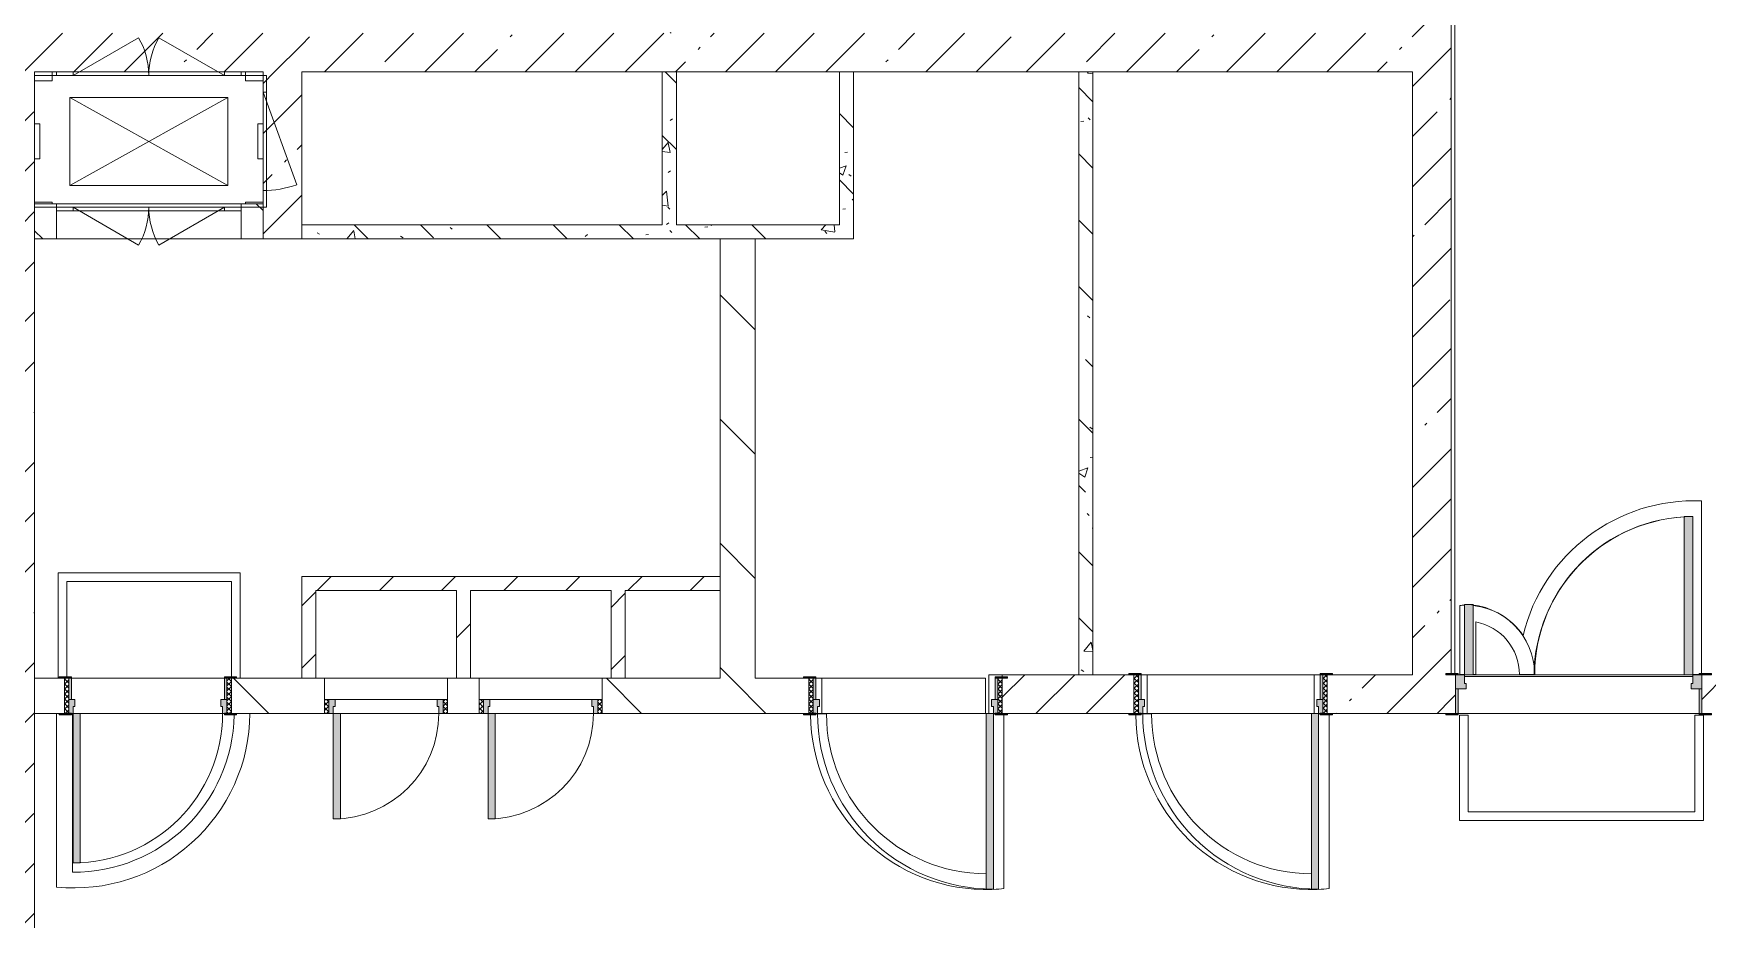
# Model space of a CAD drawing. Header units: millimetres. Extents: x -2911 to 185522, y -8553 to 29000.
# Drawn here: x 143476 to 153000, y 12227 to 17269 of the extents above; entities that cross this region are included whole.
import ezdxf

# ---------------------------------------------------------------- set-up
doc = ezdxf.new("R2010")
doc.units = ezdxf.units.MM
for name, color, linetype, lineweight, true_color in [('A-DOOR-2', 7, 'Continuous', 5, 0xaaaaaa), ('A-DOOR-3', 7, 'Continuous', 5, 0xe2e2e2), ('A-DOOR-FRAM-1', 7, 'Continuous', 5, 0xe2e2e2), ('A-DOOR-FRAM-2', 7, 'Continuous', 5, 0xaaaaaa), ('A-FLOR-2', 7, 'Continuous', 5, 0xaaaaaa), ('I-WALL-5', 7, 'Continuous', 5, 0x787878)]:
    doc.layers.add(name, color=color, linetype=linetype, lineweight=lineweight, true_color=true_color)
for name, color, linetype, lineweight in [('A-GENM-1', 7, 'Continuous', 5), ('A-WALL', 7, 'Continuous', 9), ('I-WALL-3', 7, 'Continuous', 5), ('M-EQPM-1', 7, 'Continuous', 5)]:
    doc.layers.add(name, color=color, linetype=linetype, lineweight=lineweight)
pattern_1 = [(45, (58512.3, 0), (-285.1231, 285.1231), []), (45, (58797.44, 0), (-285.1231, 285.1231), [504.031, -100.806, 16.764, -84.042])]
pattern_2 = [(135, (58512.3, 0), (-353.5534, -353.5534), [])]
pattern_3 = [(135, (58512.3, 0), (-377.1708, -377.1708), [533.4, -88.9, 17.78, -88.9]), (135, (58512.3, 376.94), (-377.1708, -377.1708), []), (50, (58512.3, 0), (637.6445, -55.7866), [66.675, -733.425]), (355, (58512.3, 0), (-123.3494, 668.699), [53.34, -586.74]), (100.451, (58565.45, -4.65), (514.299, 612.908), [56.665, -623.315]), (46.184, (58512.3, 177.8), (948.7764, -147.15), [100.012, -1100.137]), (96.636, (58591.4, 165.5), (830.909, 865.997), [84.998, -934.973]), (351.184, (58512.3, 177.8), (830.918, 865.988), [80.01, -880.11]), (21, (58601.2, 133.35), (530.6506, -357.9283), [66.675, -733.425]), (326, (58601.2, 133.35), (216.308, 644.6585), [53.34, -586.74]), (71.451, (58645.44, 103.5), (746.9596, 286.7243), [56.665, -623.315]), (37.5, (58512.32, 0), (10.81053, 295.9426), [16.764, -562.864, 16.764, -578.866, -588.962]), (37.5, (58512.32, 0), (10.81053, 295.9426), [-1175.258, 16.764, -572.198]), (7.5, (58512.3, 0), (233.8692, 350.6318), [16.764, -322.834, 16.764, -549.529, -224.472]), (7.5, (58512.3, 0), (233.8692, 350.6318), [-905.891, 16.764, -207.708]), (327.5, (58314.07, 0), (474.5678, -20.0513), [16.764, -205.486, 16.764, -676.656, -920.115]), (327.5, (58314.07, 0), (474.5678, -20.0513), [-915.67, 16.764, -903.351]), (317.5, (58225.17, 0), (518.4522, 88.9934), [16.764, -272.161, 16.764, -443.738, -653.415]), (317.5, (58225.17, 0), (518.4522, 88.9934), [-749.427, 16.764, -636.651])]
pattern_4 = [(45, (58512.32, 0), (-176.7767, 176.7767), [])]

# ---------------------------------------------------------------- blocks, each defined once
blk = doc.blocks.new('110_Дверь_СКБ_1Ст_Внутренняя1 - Д-8 950x2100h_охрана-V84-2_7_1_птичка')
at = {"layer": 'A-DOOR-2'}
h = blk.add_hatch(dxfattribs=at)
h.set_pattern_fill('FP_98', color=256, style=0, pattern_type=2)
h.set_pattern_definition([(135, (1826.41, 164.685), (-14.14214, -14.14214), []), (225, (1826.41, 164.685), (14.14214, -14.14214), [])])
h.paths.add_polyline_path([(487.5, 100), (462.5, 100), (462.5, -100), (487.5, -100), (487.5, -34.8)])
at = {"layer": 'A-DOOR-3'}
h = blk.add_hatch(color=256, dxfattribs=at)
h.paths.add_polyline_path([(-437.5, 100), (-437.5, 20), (-402.5, 20), (-402.5, 60), (-412.5, 60), (-416.2, 100)])
h.paths.add_polyline_path([(437.5, 100), (437.5, 60), (427.5, 60), (427.5, 20), (462.5, 20), (462.5, 100)])
at = {"layer": 'A-DOOR-FRAM-1'}
for points in [[(397.5, 950), (397.5, 100), (437.5, 100), (437.5, 950)], [(-492.5, 108), (-492.5, 100), (-422.5, 100), (-422.5, 108)], [(511.4, 108), (447.5, 108), (447.5, 100), (517.5, 100), (517.5, 108)], [(-422.5, 20), (-437.5, 20), (-437.5, -100), (-422.5, -100), (-422.5, -34.8)], [(462.5, 20), (447.5, 20), (447.5, -100), (462.5, -100), (462.5, -34.8)], [(-492.5, -100), (-492.5, -108), (-422.5, -108), (-422.5, -100)], [(447.5, -100), (447.5, -108), (517.5, -108), (517.5, -100)]]:
    blk.add_hatch(color=256, dxfattribs=at).paths.add_polyline_path(points)
at = {"layer": 'A-DOOR-FRAM-2'}
h = blk.add_hatch(dxfattribs=at)
h.set_pattern_fill('FP_99', color=256, style=0, pattern_type=2)
h.set_pattern_definition([(45, (-296.384, 164.685), (-14.1421, 14.1421), []), (135, (-296.384, 164.685), (-14.1421, -14.1421), [])])
h.paths.add_polyline_path([(-437.5, 100), (-462.5, 100), (-462.5, -100), (-437.5, -100), (-437.5, -34.8)])
at = {"layer": 'A-DOOR-2'}
for p, q in [((437.5, 950), (397.5, 950)), ((397.5, 950), (397.5, 100)), ((437.5, 100), (437.5, 950)), ((397.5, 100), (437.5, 100))]:
    blk.add_line(p, q, dxfattribs=at)
blk.add_arc((437.5, 100), 850, 90, 180, dxfattribs=at)
at = {"layer": 'A-DOOR-FRAM-2'}
for p, q in [((-422.5, 108), (-492.5, 108)), ((-492.5, 108), (-492.5, 100)), ((-492.5, 100), (-422.5, 100)), ((-437.5, 100), (-462.5, 100)), ((-462.5, 100), (-462.5, -100)), ((-412.5, 100), (-437.5, 100)), ((-437.5, 100), (-437.5, 20)), ((-437.5, -100), (-437.5, 100)), ((-422.5, 100), (-437.5, 100)), ((-437.5, 100), (-437.5, 99)), ((-437.5, 99), (-422.5, 99)), ((-422.5, 100), (-422.5, 108)), ((-422.5, 99), (-422.5, 100)), ((-412.5, 60), (-412.5, 100)), ((437.5, 100), (437.5, 60)), ((462.5, 100), (437.5, 100)), ((517.5, 108), (447.5, 108)), ((447.5, 108), (447.5, 100)), ((462.5, 100), (447.5, 100)), ((447.5, 100), (447.5, 99)), ((447.5, 100), (517.5, 100)), ((447.5, 99), (462.5, 99)), ((462.5, 20), (462.5, 100)), ((487.5, 100), (462.5, 100)), ((462.5, 100), (462.5, -100)), ((462.5, 99), (462.5, 100)), ((487.5, -100), (487.5, 100)), ((517.5, 100), (517.5, 108)), ((-437.5, 20), (-402.5, 20)), ((-422.5, 20), (-437.5, 20)), ((-437.5, 20), (-437.5, -100)), ((-422.5, -100), (-422.5, 20)), ((-402.5, 60), (-412.5, 60)), ((-402.5, 20), (-402.5, 60)), ((437.5, 60), (427.5, 60)), ((427.5, 60), (427.5, 20)), ((427.5, 20), (462.5, 20)), ((462.5, 20), (447.5, 20)), ((447.5, 20), (447.5, -100)), ((462.5, -100), (462.5, 20)), ((-422.5, -100), (-492.5, -100)), ((-492.5, -100), (-492.5, -108)), ((-492.5, -108), (-422.5, -108)), ((-462.5, -100), (-437.5, -100)), ((-437.5, -100), (-422.5, -100)), ((-422.5, -108), (-422.5, -100)), ((447.5, -100), (462.5, -100)), ((517.5, -100), (447.5, -100)), ((447.5, -100), (447.5, -108)), ((447.5, -108), (517.5, -108)), ((462.5, -100), (487.5, -100)), ((517.5, -108), (517.5, -100))]:
    blk.add_line(p, q, dxfattribs=at)
blk = doc.blocks.new('DOR_Проход в стене_Прямоугольный - 1050x1150 EI30-23344994-2_7_1_птичка')
at = {"layer": 'A-DOOR-2'}
for p, q in [((525, 100), (-525, 100)), ((525, -100), (-525, -100))]:
    blk.add_line(p, q, dxfattribs=at)
blk = doc.blocks.new('110_Дверь_СКБ_2Ст - Д-1_л_Лестничная клетка EIS60 2-32142534-2_7_1_птичка')
at = {"layer": 'A-DOOR-3'}
for points in [[(662.5, 110), (662.5, 1010), (612.5, 1010), (612.5, 110)], [(-587.5, 510), (-637.5, 510), (-637.5, 110), (-587.5, 110), (-587.5, 433.2)], [(712.5, 30), (697.5, 30), (697.5, -110), (712.5, -110), (712.5, -30.6)]]:
    blk.add_hatch(color=256, dxfattribs=at).paths.add_polyline_path(points)
h = blk.add_hatch(color=256, dxfattribs=at)
h.paths.add_polyline_path([(712.5, 110), (662.5, 110), (662.5, 60), (652.5, 60), (652.5, 30), (712.5, 30)])
h.paths.add_polyline_path([(-627.5, 30), (-627.5, 60), (-637.5, 60), (-637.5, 110), (-687.5, 110), (-687.5, 30)])
at = {"layer": 'A-DOOR-FRAM-1'}
for points in [[(-672.5, 110), (-672.5, 118), (-742.5, 118), (-742.5, 110)], [(767.5, 110), (767.5, 118), (697.5, 118), (697.5, 110)], [(-672.5, 30), (-687.5, 30), (-687.5, -110), (-672.5, -110), (-672.5, -30.6)], [(-672.5, -110), (-742.5, -110), (-742.5, -118), (-672.5, -118)], [(767.5, -118), (767.5, -110), (697.5, -110), (697.5, -118)]]:
    blk.add_hatch(color=256, dxfattribs=at).paths.add_polyline_path(points)
at = {"layer": 'A-DOOR-2'}
for p, q in [((662.5, 1010), (612.5, 1010)), ((612.5, 1010), (612.5, 110)), ((662.5, 110), (662.5, 1010)), ((-637.5, 510), (-637.5, 110)), ((-587.5, 510), (-637.5, 510)), ((-587.5, 110), (-587.5, 510)), ((-637.5, 110), (-587.5, 110)), ((612.5, 110), (662.5, 110))]:
    blk.add_line(p, q, dxfattribs=at)
for centre, radius, start, end in [((662.5, 110), 900, 90, 180), ((-637.5, 110), 400, 360, 90)]:
    blk.add_arc(centre, radius, start, end, dxfattribs=at)
at = {"layer": 'A-DOOR-FRAM-2'}
for p, q in [((-672.5, 118), (-742.5, 118)), ((-742.5, 118), (-742.5, 110)), ((-742.5, 110), (-672.5, 110)), ((-637.5, 110), (-687.5, 110)), ((-687.5, 110), (-687.5, 30)), ((-672.5, 110), (-672.5, 118)), ((-637.5, 60), (-637.5, 110)), ((662.5, 110), (662.5, 60)), ((712.5, 110), (662.5, 110)), ((767.5, 118), (697.5, 118)), ((697.5, 118), (697.5, 110)), ((697.5, 110), (767.5, 110)), ((712.5, 30), (712.5, 110)), ((767.5, 110), (767.5, 118)), ((-687.5, 30), (-627.5, 30)), ((-672.5, 30), (-687.5, 30)), ((-687.5, 30), (-687.5, -110)), ((-672.5, -110), (-672.5, 30)), ((-627.5, 60), (-637.5, 60)), ((-627.5, 30), (-627.5, 60)), ((662.5, 60), (652.5, 60)), ((652.5, 60), (652.5, 30)), ((652.5, 30), (712.5, 30)), ((712.5, 30), (697.5, 30)), ((697.5, 30), (697.5, -110)), ((712.5, -110), (712.5, 30)), ((-672.5, -110), (-742.5, -110)), ((-742.5, -110), (-742.5, -118)), ((-742.5, -118), (-672.5, -118)), ((-687.5, -110), (-672.5, -110)), ((-672.5, -118), (-672.5, -110)), ((697.5, -110), (712.5, -110)), ((767.5, -110), (697.5, -110)), ((697.5, -110), (697.5, -118)), ((697.5, -118), (767.5, -118)), ((767.5, -118), (767.5, -110))]:
    blk.add_line(p, q, dxfattribs=at)
blk = doc.blocks.new('110_Дверь_СКБ_1Ст_Внутренняя1 - Д-3 _п_ 1100x2100h_много всего-32102842-2_7_1_птичка')
at = {"layer": 'A-DOOR-2'}
h = blk.add_hatch(dxfattribs=at)
h.set_pattern_fill('FP_123', color=256, style=0, pattern_type=2)
h.set_pattern_definition([(135, (1751.41, 174.685), (-14.14214, -14.14214), []), (225, (1751.41, 174.685), (14.14214, -14.14214), [])])
h.paths.add_polyline_path([(562.5, 110), (537.5, 110), (537.5, -110), (562.5, -110), (562.5, -24.8)])
at = {"layer": 'A-DOOR-3'}
h = blk.add_hatch(color=256, dxfattribs=at)
h.paths.add_polyline_path([(512.5, 110), (512.5, 70), (502.5, 70), (502.5, 30), (537.5, 30), (537.5, 110)])
h.paths.add_polyline_path([(-487.5, 110), (-512.5, 110), (-512.5, 30), (-477.5, 30), (-477.5, 70), (-487.5, 70)])
at = {"layer": 'A-DOOR-FRAM-1'}
for points in [[(-487.5, 1110), (-487.5, 110), (-447.5, 110), (-447.5, 1110)], [(-567.5, 118), (-567.5, 110), (-497.5, 110), (-497.5, 118)], [(592.5, 118), (522.5, 118), (522.5, 110), (592.5, 110)], [(-497.5, 30), (-512.5, 30), (-512.5, -110), (-497.5, -110), (-497.5, -24.8)], [(537.5, 30), (522.5, 30), (522.5, -110), (537.5, -110), (537.5, -24.8)], [(-567.5, -110), (-567.5, -118), (-497.5, -118), (-497.5, -110)], [(592.5, -110), (522.5, -110), (522.5, -118), (592.5, -118)]]:
    blk.add_hatch(color=256, dxfattribs=at).paths.add_polyline_path(points)
at = {"layer": 'A-DOOR-FRAM-2'}
h = blk.add_hatch(dxfattribs=at)
h.set_pattern_fill('FP_124', color=256, style=0, pattern_type=2)
h.set_pattern_definition([(45, (-371.384, 174.685), (-14.1421, 14.1421), []), (135, (-371.384, 174.685), (-14.1421, -14.1421), [])])
h.paths.add_polyline_path([(-512.5, 110), (-537.5, 110), (-537.5, -110), (-512.5, -110), (-512.5, -24.8)])
at = {"layer": 'A-DOOR-2'}
for p, q in [((-487.5, 1110), (-487.5, 110)), ((-447.5, 1110), (-487.5, 1110)), ((-447.5, 110), (-447.5, 1110)), ((-487.5, 110), (-447.5, 110))]:
    blk.add_line(p, q, dxfattribs=at)
blk.add_arc((-487.5, 110), 1000, 360, 90, dxfattribs=at)
at = {"layer": 'A-DOOR-FRAM-2'}
for p, q in [((-497.5, 118), (-567.5, 118)), ((-567.5, 118), (-567.5, 110)), ((-567.5, 110), (-497.5, 110)), ((-512.5, 110), (-537.5, 110)), ((-537.5, 110), (-537.5, -110)), ((-487.5, 110), (-512.5, 110)), ((-512.5, 110), (-512.5, 30)), ((-512.5, -110), (-512.5, 110)), ((-497.5, 110), (-512.5, 110)), ((-512.5, 110), (-512.5, 109)), ((-512.5, 109), (-497.5, 109)), ((-497.5, 110), (-497.5, 118)), ((-497.5, 109), (-497.5, 110)), ((-487.5, 70), (-487.5, 110)), ((512.5, 110), (512.5, 70)), ((537.5, 110), (512.5, 110)), ((592.5, 118), (522.5, 118)), ((522.5, 118), (522.5, 110)), ((537.5, 110), (522.5, 110)), ((522.5, 110), (522.5, 109)), ((522.5, 110), (592.5, 110)), ((522.5, 109), (537.5, 109)), ((537.5, 30), (537.5, 110)), ((562.5, 110), (537.5, 110)), ((537.5, 110), (537.5, -110)), ((537.5, 109), (537.5, 110)), ((562.5, -110), (562.5, 110)), ((592.5, 110), (592.5, 118)), ((-512.5, 30), (-477.5, 30)), ((-497.5, 30), (-512.5, 30)), ((-512.5, 30), (-512.5, -110)), ((-497.5, -110), (-497.5, 30)), ((-477.5, 70), (-487.5, 70)), ((-477.5, 30), (-477.5, 70)), ((512.5, 70), (502.5, 70)), ((502.5, 70), (502.5, 30)), ((502.5, 30), (537.5, 30)), ((537.5, 30), (522.5, 30)), ((522.5, 30), (522.5, -110)), ((537.5, -110), (537.5, 30)), ((-497.5, -110), (-567.5, -110)), ((-567.5, -110), (-567.5, -118)), ((-567.5, -118), (-497.5, -118)), ((-537.5, -110), (-512.5, -110)), ((-512.5, -110), (-497.5, -110)), ((-497.5, -118), (-497.5, -110)), ((522.5, -110), (537.5, -110)), ((592.5, -110), (522.5, -110)), ((522.5, -110), (522.5, -118)), ((522.5, -118), (592.5, -118)), ((537.5, -110), (562.5, -110)), ((592.5, -118), (592.5, -110))]:
    blk.add_line(p, q, dxfattribs=at)
blk = doc.blocks.new('110_Дверь_СКБ_1Ст_Внутренняя1 - Д-3 _п_ 1100x2100h_много всего-32102838-2_7_1_птичка')
at = {"layer": 'A-DOOR-2'}
h = blk.add_hatch(dxfattribs=at)
h.set_pattern_fill('FP_100', color=256, style=0, pattern_type=2)
h.set_pattern_definition([(135, (1751.41, 164.685), (-14.14214, -14.14214), []), (225, (1751.41, 164.685), (14.14214, -14.14214), [])])
h.paths.add_polyline_path([(562.5, 100), (537.5, 100), (537.5, -100), (562.5, -100), (562.5, -34.8)])
at = {"layer": 'A-DOOR-3'}
h = blk.add_hatch(color=256, dxfattribs=at)
h.paths.add_polyline_path([(512.5, 100), (512.5, 60), (502.5, 60), (502.5, 20), (537.5, 20), (537.5, 100)])
h.paths.add_polyline_path([(-487.5, 100), (-512.5, 100), (-512.5, 20), (-477.5, 20), (-477.5, 60), (-487.5, 60)])
at = {"layer": 'A-DOOR-FRAM-1'}
for points in [[(-487.5, 1100), (-487.5, 100), (-447.5, 100), (-447.5, 1100)], [(-567.5, 108), (-567.5, 100), (-497.5, 100), (-497.5, 108)], [(592.5, 108), (522.5, 108), (522.5, 100), (592.5, 100)], [(-497.5, 20), (-512.5, 20), (-512.5, -100), (-497.5, -100), (-497.5, -34.8)], [(537.5, 20), (522.5, 20), (522.5, -100), (537.5, -100), (537.5, -34.8)], [(-567.5, -100), (-567.5, -108), (-497.5, -108), (-497.5, -100)], [(592.5, -100), (522.5, -100), (522.5, -108), (592.5, -108)]]:
    blk.add_hatch(color=256, dxfattribs=at).paths.add_polyline_path(points)
at = {"layer": 'A-DOOR-FRAM-2'}
h = blk.add_hatch(dxfattribs=at)
h.set_pattern_fill('FP_101', color=256, style=0, pattern_type=2)
h.set_pattern_definition([(45, (-371.384, 164.685), (-14.1421, 14.1421), []), (135, (-371.384, 164.685), (-14.1421, -14.1421), [])])
h.paths.add_polyline_path([(-512.5, 100), (-537.5, 100), (-537.5, -100), (-512.5, -100), (-512.5, -34.8)])
at = {"layer": 'A-DOOR-2'}
for p, q in [((-487.5, 1100), (-487.5, 100)), ((-447.5, 1100), (-487.5, 1100)), ((-447.5, 100), (-447.5, 1100)), ((-487.5, 100), (-447.5, 100))]:
    blk.add_line(p, q, dxfattribs=at)
blk.add_arc((-487.5, 100), 1000, 360, 90, dxfattribs=at)
at = {"layer": 'A-DOOR-FRAM-2'}
for p, q in [((-497.5, 108), (-567.5, 108)), ((-567.5, 108), (-567.5, 100)), ((-567.5, 100), (-497.5, 100)), ((-512.5, 100), (-537.5, 100)), ((-537.5, 100), (-537.5, -100)), ((-487.5, 100), (-512.5, 100)), ((-512.5, 100), (-512.5, 20)), ((-512.5, -100), (-512.5, 100)), ((-497.5, 100), (-512.5, 100)), ((-512.5, 100), (-512.5, 99)), ((-512.5, 99), (-497.5, 99)), ((-497.5, 100), (-497.5, 108)), ((-497.5, 99), (-497.5, 100)), ((-487.5, 60), (-487.5, 100)), ((512.5, 100), (512.5, 60)), ((537.5, 100), (512.5, 100)), ((592.5, 108), (522.5, 108)), ((522.5, 108), (522.5, 100)), ((537.5, 100), (522.5, 100)), ((522.5, 100), (522.5, 99)), ((522.5, 100), (592.5, 100)), ((522.5, 99), (537.5, 99)), ((537.5, 20), (537.5, 100)), ((562.5, 100), (537.5, 100)), ((537.5, 100), (537.5, -100)), ((537.5, 99), (537.5, 100)), ((562.5, -100), (562.5, 100)), ((592.5, 100), (592.5, 108)), ((-512.5, 20), (-477.5, 20)), ((-497.5, 20), (-512.5, 20)), ((-512.5, 20), (-512.5, -100)), ((-497.5, -100), (-497.5, 20)), ((-477.5, 60), (-487.5, 60)), ((-477.5, 20), (-477.5, 60)), ((512.5, 60), (502.5, 60)), ((502.5, 60), (502.5, 20)), ((502.5, 20), (537.5, 20)), ((537.5, 20), (522.5, 20)), ((522.5, 20), (522.5, -100)), ((537.5, -100), (537.5, 20)), ((-497.5, -100), (-567.5, -100)), ((-567.5, -100), (-567.5, -108)), ((-567.5, -108), (-497.5, -108)), ((-537.5, -100), (-512.5, -100)), ((-512.5, -100), (-497.5, -100)), ((-497.5, -108), (-497.5, -100)), ((522.5, -100), (537.5, -100)), ((592.5, -100), (522.5, -100)), ((522.5, -100), (522.5, -108)), ((522.5, -108), (592.5, -108)), ((537.5, -100), (562.5, -100)), ((592.5, -108), (592.5, -100))]:
    blk.add_line(p, q, dxfattribs=at)
blk = doc.blocks.new('160_Подъемник - 160_Подъемник-23521422-2_7_1_птичка')
at = {"layer": 'A-GENM-1'}
for p, q in [((220, 0), (592.4, 215)), ((220, 0), (592.4, 215)), ((1080, 0), (707.6, 215)), ((1080, 0), (707.6, 215)), ((-20, -95), (-20, 0)), ((-20, 0), (0, 0)), ((0, 0), (0, -95)), ((220, 20), (125, 20)), ((125, 20), (125, 0)), ((220, 20), (125, 20)), ((125, 20), (125, 0)), ((220, 0), (220, 20)), ((1080, 20), (220, 20)), ((220, 20), (1080, 20)), ((220, 0), (220, 20)), ((1080, 20), (220, 20)), ((220, 20), (1080, 20)), ((1080, 0), (1080, 20)), ((1080, 20), (1175, 20)), ((1080, 0), (1080, 20)), ((1080, 20), (1175, 20)), ((1175, 20), (1175, 0)), ((1175, 20), (1175, 0)), ((0, -95), (-20, -95)), ((-20, -95), (-20, -655)), ((-20, -655), (-20, -95)), ((125, 0), (220, 0)), ((125, 0), (220, 0)), ((1175, 0), (1080, 0)), ((1175, 0), (1080, 0)), ((0, -655), (-191.5, -128.8)), ((0, -655), (-20, -655)), ((-20, -655), (-20, -750)), ((0, -750), (0, -655)), ((-20, -750), (0, -750)), ((125, -770), (125, -750)), ((125, -750), (220, -750)), ((125, -770), (125, -750)), ((125, -750), (220, -750)), ((220, -750), (220, -770)), ((220, -750), (592.4, -965)), ((220, -750), (220, -770)), ((220, -750), (592.4, -965)), ((1080, -750), (707.6, -965)), ((1080, -750), (707.6, -965)), ((1080, -750), (1080, -770)), ((1175, -750), (1080, -750)), ((1080, -750), (1080, -770)), ((1175, -750), (1080, -750)), ((1175, -770), (1175, -750)), ((1175, -770), (1175, -750)), ((220, -770), (125, -770)), ((220, -770), (125, -770)), ((1080, -770), (220, -770)), ((220, -770), (1080, -770)), ((220, -770), (792, -770)), ((1080, -770), (508, -770)), ((1080, -770), (1175, -770)), ((1080, -770), (1175, -770))]:
    blk.add_line(p, q, dxfattribs=at)
for centre, radius, start, end in [((220, 0), 430, 0, 30), ((220, 0), 430, 0, 30), ((1080, 0), 430, 150, 180), ((1080, 0), 430, 150, 180), ((0, -655), 560, 90, 110), ((220, -750), 430, 330, 0), ((220, -750), 430, 330, 0), ((1080, -750), 430, 180, 210), ((1080, -750), 430, 180, 210)]:
    blk.add_arc(centre, radius, start, end, dxfattribs=at)
at = {"layer": 'M-EQPM-1'}
for p, q in [((1300, 0), (0, 0)), ((0, 0), (0, -750)), ((1300, -750), (1300, 0)), ((1100, -625), (200, -125)), ((200, -625), (1100, -125)), ((1100, -125), (200, -125)), ((200, -125), (200, -625)), ((1100, -625), (1100, -125)), ((200, -625), (1100, -625)), ((0, -750), (1300, -750))]:
    blk.add_line(p, q, dxfattribs=at)
blk = doc.blocks.new('Закладная деталь приямка - 200_100-20924312-2_7_1_птичка')
at = {"layer": 'M-EQPM-1'}
for p, q in [((85000, 16755), (84970, 16755)), ((85000, 16755), (84970, 16755)), ((85000, 16555), (85000, 16755)), ((85000, 16755), (85000, 16555)), ((84970, 16555), (85000, 16555)), ((85000, 16555), (84970, 16555))]:
    blk.add_line(p, q, dxfattribs=at)
blk = doc.blocks.new('Закладная деталь приямка - 200_100-V144-2_7_1_птичка')
at = {"layer": 'M-EQPM-1'}
for p, q in [((86240, 16755), (86240, 16555)), ((86240, 16555), (86240, 16755)), ((86270, 16755), (86240, 16755)), ((86240, 16755), (86270, 16755)), ((86240, 16555), (86270, 16555)), ((86240, 16555), (86270, 16555))]:
    blk.add_line(p, q, dxfattribs=at)
blk = doc.blocks.new('Закладная деталь приямка - 150_100-20924311-2_7_1_птичка')
at = {"layer": 'M-EQPM-1'}
for p, q in [((85070, 17050), (85070, 17000)), ((85070, 17050), (85070, 17000)), ((84970, 17000), (85070, 17000)), ((85070, 17000), (84970, 17000))]:
    blk.add_line(p, q, dxfattribs=at)
blk = doc.blocks.new('Закладная деталь приямка - 150_100-V145-2_7_1_птичка')
at = {"layer": 'M-EQPM-1'}
for p, q in [((86170, 17000), (86170, 17050)), ((86170, 17000), (86170, 17050)), ((86270, 17000), (86170, 17000)), ((86170, 17000), (86270, 17000))]:
    blk.add_line(p, q, dxfattribs=at)
blk = doc.blocks.new('Закладная деталь приямка - 150_100-V146-2_7_1_птичка')
at = {"layer": 'M-EQPM-1'}
for p, q in [((86270, 16310), (86170, 16310)), ((86170, 16310), (86270, 16310)), ((86170, 16310), (86170, 16300)), ((86170, 16310), (86170, 16300))]:
    blk.add_line(p, q, dxfattribs=at)
blk = doc.blocks.new('Закладная деталь приямка - 150_100-V147-2_7_1_птичка')
at = {"layer": 'M-EQPM-1'}
for p, q in [((85070, 16310), (84970, 16310)), ((84970, 16310), (85070, 16310)), ((85070, 16300), (85070, 16310)), ((85070, 16310), (85070, 16300))]:
    blk.add_line(p, q, dxfattribs=at)
blk = doc.blocks.new('110_Дверь_СКБ_1Ст - д-18 700x2100h_Технический шкаф ЭОМ и СС-V158-2_7_1_птичка')
at = {"layer": 'A-DOOR-2'}
h = blk.add_hatch(dxfattribs=at)
h.set_pattern_fill('FP_158', color=256, style=0, pattern_type=2)
h.set_pattern_definition([(135, (1951.41, 164.685), (-14.14214, -14.14214), []), (225, (1951.41, 164.685), (14.14214, -14.14214), [])])
h.paths.add_polyline_path([(362.5, 100), (337.5, 100), (337.5, 20), (362.5, 20)])
at = {"layer": 'A-DOOR-3'}
h = blk.add_hatch(color=256, dxfattribs=at)
h.paths.add_polyline_path([(312.5, 100), (312.5, 60), (302.5, 60), (302.5, 20), (337.5, 20), (337.5, 100)])
h.paths.add_polyline_path([(-287.5, 100), (-312.5, 100), (-312.5, 20), (-277.5, 20), (-277.5, 60), (-287.5, 60)])
at = {"layer": 'A-DOOR-FRAM-1'}
blk.add_hatch(color=256, dxfattribs=at).paths.add_polyline_path([(272.5, 700), (272.5, 100), (312.5, 100), (312.5, 700)])
at = {"layer": 'A-DOOR-FRAM-2'}
h = blk.add_hatch(dxfattribs=at)
h.set_pattern_fill('FP_159', color=256, style=0, pattern_type=2)
h.set_pattern_definition([(45, (-171.384, 164.685), (-14.1421, 14.1421), []), (135, (-171.384, 164.685), (-14.1421, -14.1421), [])])
h.paths.add_polyline_path([(-318, 100), (-337.5, 100), (-337.5, 20), (-312.5, 20), (-312.5, 100)])
at = {"layer": 'A-DOOR-2'}
for p, q in [((312.5, 700), (272.5, 700)), ((272.5, 700), (272.5, 100)), ((312.5, 100), (312.5, 700)), ((272.5, 100), (312.5, 100))]:
    blk.add_line(p, q, dxfattribs=at)
blk.add_arc((312.5, 100), 600, 90, 180, dxfattribs=at)
at = {"layer": 'A-DOOR-FRAM-2'}
for p, q in [((-312.5, 100), (-337.5, 100)), ((-337.5, 100), (-337.5, 20)), ((-287.5, 100), (-312.5, 100)), ((-312.5, 100), (-312.5, 20)), ((-312.5, 20), (-312.5, 100)), ((-287.5, 60), (-287.5, 100)), ((-287.5, 100), (272.5, 100)), ((312.5, 100), (312.5, 60)), ((337.5, 100), (312.5, 100)), ((337.5, 20), (337.5, 100)), ((362.5, 100), (337.5, 100)), ((337.5, 100), (337.5, 20)), ((362.5, 20), (362.5, 100)), ((-337.5, 20), (-312.5, 20)), ((-312.5, 20), (-277.5, 20)), ((-277.5, 60), (-287.5, 60)), ((-277.5, 20), (-277.5, 60)), ((302.5, 20), (-277.5, 20)), ((312.5, 60), (302.5, 60)), ((302.5, 60), (302.5, 20)), ((302.5, 20), (337.5, 20)), ((337.5, 20), (362.5, 20))]:
    blk.add_line(p, q, dxfattribs=at)

msp = doc.modelspace()

# ---------------------------------------------------------------- hatches: boundary and pattern name
at = {"layer": 'I-WALL-3'}
h = msp.add_hatch(dxfattribs=at)
h.set_pattern_fill('FP_93', color=256, style=0, pattern_type=2)
h.set_pattern_definition(pattern_1)
h.paths.add_polyline_path([(151512.3157, 13400), (151542.3157, 13400), (151542.3157, 13620), (151512.3157, 13620), (151512.3797, 13628), (151542.3157, 13628), (151542.3157, 21550), (151322.3157, 21550), (151322.3157, 13400)])
h = msp.add_hatch(dxfattribs=at)
h.set_pattern_fill('FP_93', color=256, style=0, pattern_type=2)
h.set_pattern_definition(pattern_1)
h.paths.add_polyline_path([(143262.3157, 16300), (143482.3157, 16300), (143482.3157, 17270), (143262.3157, 17270), (143262.3157, 17005.5202)])
h = msp.add_hatch(dxfattribs=at)
h.set_pattern_fill('FP_93', color=256, style=0, pattern_type=2)
h.set_pattern_definition(pattern_1)
h.paths.add_polyline_path([(144782.3157, 17050), (145002.3157, 17050), (145002.3157, 17270), (143482.3157, 17270), (143482.3157, 17050), (144555.9795, 17050)])
h = msp.add_hatch(dxfattribs=at)
h.set_pattern_fill('FP_93', color=256, style=0, pattern_type=2)
h.set_pattern_definition(pattern_1)
h.paths.add_polyline_path([(151322.3157, 17050), (151322.3157, 17270), (145002.3157, 17270), (145002.3157, 17050), (150121.0997, 17050)])
h = msp.add_hatch(dxfattribs=at)
h.set_pattern_fill('FP_93', color=256, style=0, pattern_type=2)
h.set_pattern_definition(pattern_1)
h.paths.add_polyline_path([(145002.3157, 16100), (145002.3157, 17050), (144782.3157, 17050), (144782.3157, 16100)])
h = msp.add_hatch(dxfattribs=at)
h.set_pattern_fill('FP_93', color=256, style=0, pattern_type=2)
h.set_pattern_definition(pattern_1)
h.paths.add_polyline_path([(143482.3157, 10400), (143482.3157, 16300), (143262.3157, 16300), (143262.3157, 10400)])
h = msp.add_hatch(dxfattribs=at)
h.set_pattern_fill('FP_96', color=256, style=0, pattern_type=2)
h.set_pattern_definition(pattern_2)
h.paths.add_polyline_path([(143482.3157, 16100), (143607.3157, 16100), (143607.3157, 16300), (143482.3157, 16300)])
h.paths.add_polyline_path([(144782.3157, 16100), (144782.3157, 16300), (144657.3157, 16300), (144657.3157, 16100)])
h = msp.add_hatch(dxfattribs=at)
h.set_pattern_fill('FP_96', color=256, style=0, pattern_type=2)
h.set_pattern_definition(pattern_2)
h.paths.add_polyline_path([(147582.3157, 13600), (147582.3157, 16100), (147382.3157, 16100), (147382.3157, 13600)])
h = msp.add_hatch(dxfattribs=at)
h.set_pattern_fill('FP_97', color=256, style=0, pattern_type=2)
h.set_pattern_definition(pattern_4)
h.paths.add_polyline_path([(145082.3157, 13600), (145082.3157, 14180), (145002.3157, 14180), (145002.3157, 13600)])
h = msp.add_hatch(dxfattribs=at)
h.set_pattern_fill('FP_97', color=256, style=0, pattern_type=2)
h.set_pattern_definition(pattern_4)
h.paths.add_polyline_path([(146411.0195, 14100), (147382.3157, 14100), (147382.3157, 14180), (145082.3157, 14180), (145082.3157, 14100), (145962.3157, 14100)])
h = msp.add_hatch(dxfattribs=at)
h.set_pattern_fill('FP_97', color=256, style=0, pattern_type=2)
h.set_pattern_definition(pattern_4)
h.paths.add_polyline_path([(145962.3157, 13600), (145962.3157, 14100), (145882.3157, 14100), (145882.3157, 13600)])
h = msp.add_hatch(dxfattribs=at)
h.set_pattern_fill('FP_97', color=256, style=0, pattern_type=2)
h.set_pattern_definition(pattern_4)
h.paths.add_polyline_path([(146842.3157, 13600), (146842.3157, 14100), (146762.3157, 14100), (146762.3157, 13600)])
h = msp.add_hatch(dxfattribs=at)
h.set_pattern_fill('FP_93', color=256, style=0, pattern_type=2)
h.set_pattern_definition(pattern_1)
h.paths.add_polyline_path([(149017.3157, 13400), (149737.3157, 13400), (149737.3157, 13620), (148987.3157, 13620), (148987.3157, 13608), (149017.3157, 13608), (149017.3157, 13600), (148987.3157, 13600), (148987.3157, 13400)])
h.paths.add_polyline_path([(151048.6197, 13400), (151322.3157, 13400), (151322.3157, 13620), (150837.3157, 13620), (150837.3157, 13400), (150867.3157, 13400)])
h = msp.add_hatch(dxfattribs=at)
h.set_pattern_fill('FP_93', color=256, style=0, pattern_type=2)
h.set_pattern_definition(pattern_1)
h.paths.add_polyline_path([(153022.3157, 13400), (153312.3157, 13400), (153312.3157, 13620), (152967.3157, 13620), (152967.3157, 13400)])
h.paths.add_polyline_path([(151542.3157, 13400), (151567.3157, 13400), (151567.3157, 13620), (151542.3157, 13620), (151542.3157, 13534.8236)])
h = msp.add_hatch(dxfattribs=at)
h.set_pattern_fill('FP_96', color=256, style=0, pattern_type=2)
h.set_pattern_definition(pattern_2)
h.paths.add_polyline_path([(145832.3157, 13400), (146012.3157, 13400), (146012.3157, 13600), (145832.3157, 13600), (145832.3157, 13480)])
h.paths.add_polyline_path([(143482.3157, 13400), (143652.3157, 13400), (143652.3157, 13600), (143482.3157, 13600), (143482.3157, 13534.8236)])
h.paths.add_polyline_path([(144632.3157, 13400), (145132.3157, 13400), (145132.3157, 13600), (144602.3157, 13600), (144602.3157, 13400)])
h = msp.add_hatch(dxfattribs=at)
h.set_pattern_fill('FP_96', color=256, style=0, pattern_type=2)
h.set_pattern_definition(pattern_2)
h.paths.add_polyline_path([(147338.5396, 13400), (147887.3157, 13400), (147887.3157, 13600), (146712.3157, 13600), (146712.3157, 13400)])
at = {"layer": 'I-WALL-5'}
h = msp.add_hatch(dxfattribs=at)
h.set_pattern_fill('FP_106', color=256, style=0, pattern_type=2)
h.set_pattern_definition(pattern_3)
h.paths.add_polyline_path([(147134.0288, 16180), (147134.0288, 17050), (147054.0288, 17050), (147054.0288, 16180)])
h.paths.add_polyline_path([(147134.0288, 17270), (147134.0288, 21235.8376), (147054.0288, 21235.8376), (147054.0288, 17270)])
h = msp.add_hatch(dxfattribs=at)
h.set_pattern_fill('FP_106', color=256, style=0, pattern_type=2)
h.set_pattern_definition(pattern_3)
h.paths.add_polyline_path([(148142.3157, 16180), (148142.3157, 17050), (148062.3157, 17050), (148062.3157, 16180)])
h = msp.add_hatch(dxfattribs=at)
h.set_pattern_fill('FP_106', color=256, style=0, pattern_type=2)
h.set_pattern_definition(pattern_3)
h.paths.add_polyline_path([(149503.0288, 13620), (149503.0288, 17050), (149423.0288, 17050), (149423.0288, 13620)])
h = msp.add_hatch(dxfattribs=at)
h.set_pattern_fill('FP_106', color=256, style=0, pattern_type=2)
h.set_pattern_definition(pattern_3)
h.paths.add_polyline_path([(148142.3157, 16100), (148142.3157, 16180), (145002.3157, 16180), (145002.3157, 16100), (147582.3157, 16100)])

# ---------------------------------------------------------------- linework, layer by layer
at = {"layer": 'A-FLOR-2'}
for p, q in [((151562.3157, 21130), (151562.3157, 13628)), ((152965.8875, 13628), (152965.8875, 14609.2272)), ((143617.0404, 14200), (143617.0404, 13600)), ((144652.3157, 14200), (143617.0404, 14200)), ((144652.3157, 13600), (144652.3157, 14200)), ((143667.0404, 13608), (143667.0404, 14150)), ((143667.0404, 14150), (144602.3157, 14150)), ((144602.3157, 14150), (144602.3157, 13608)), ((151591.7982, 14014.7041), (151591.7982, 13621.1321)), ((151681.7982, 13621.1321), (151681.7982, 13920.864)), ((148912.3157, 13620), (148987.3157, 13620)), ((149777.3157, 13620), (149812.3157, 13620)), ((149812.3157, 13620), (149812.3157, 13400)), ((150762.3157, 13400), (150762.3157, 13620)), ((150762.3157, 13620), (150797.3157, 13620)), ((151591.7982, 13621.1321), (151617.3157, 13621.1321)), ((151667.3157, 13621.1321), (151681.7982, 13621.1321)), ((151930.3556, 13621.1321), (152013.422, 13621.1321)), ((152917.3157, 13621.1321), (152952.3157, 13621.1321)), ((147927.3157, 13600), (147962.3157, 13600)), ((147962.3157, 13600), (147962.3157, 13400)), ((151617.3157, 13610), (152917.3157, 13610)), ((143608.0432, 13400), (143608.0432, 12412.1137)), ((143698.0432, 12497.1561), (143698.0432, 13400)), ((147987.8054, 13397.0359), (147927.3157, 13397.0359)), ((148897.3157, 13400), (147937.3157, 13400)), ((148947.3157, 13398.0359), (148937.3157, 13398.0359)), ((148997.8048, 12403.0484), (148997.8048, 13392)), ((149837.8054, 13397.0359), (149777.3157, 13397.0359)), ((149812.3157, 13400), (150747.3157, 13400)), ((150797.3157, 13398.0359), (150787.3157, 13398.0359)), ((150847.8048, 12403.0484), (150847.8048, 13392)), ((151639.053, 13390.8405), (151589.053, 13390.8405)), ((151589.053, 13390.8405), (151589.053, 12790.8405)), ((151639.053, 12840.8405), (151639.053, 13390.8405)), ((152978.3201, 13390.8405), (152928.3201, 13390.8405)), ((152928.3201, 13390.8405), (152928.3201, 12840.8405)), ((152978.3201, 12790.8405), (152978.3201, 13390.8405)), ((151589.053, 12790.8405), (152978.3201, 12790.8405)), ((152928.3201, 12840.8405), (151639.053, 12840.8405))]:
    msp.add_line(p, q, dxfattribs=at)
for centre, radius, start, end in [((152923.3555, 13610.1321), 1000, 87.56235943, 166.45029359), ((152923.3555, 13610.1321), 910, 93.53335095, 179.30739679), ((151625.3556, 13621.1321), 395, 91.16728813, 94.87345004), ((151625.3556, 13621.1321), 395, 34.42230809, 83.89082701), ((151625.3556, 13621.1321), 305, 360, 79.33548667), ((143708.0432, 13407.1011), 1000, 264.26082952, 359.59239163), ((143708.0432, 13407.1011), 910, 269.37036338, 359.04725095), ((148897.8048, 13398.0359), 1000, 180.3464429, 271.81102637), ((148897.8048, 13398.0359), 910, 180.06296241, 269.9681801), ((150747.8048, 13398.0359), 1000, 180.3464429, 271.81102637), ((150747.8048, 13398.0359), 910, 180.06296241, 269.9681801), ((148897.8048, 13398.0359), 1000, 272.2681704, 275.73917048), ((150747.8048, 13398.0359), 1000, 272.2681704, 275.73917048)]:
    msp.add_arc(centre, radius, start, end, dxfattribs=at)
at = {"layer": 'A-WALL'}
for p, q in [((147134.0288, 17050), (147054.0288, 17050)), ((148142.3157, 17050), (148062.3157, 17050)), ((149503.0288, 17050), (149423.0288, 17050)), ((143482.3157, 16300), (143482.3157, 16100)), ((145002.3157, 16180), (145002.3157, 16100)), ((147582.3157, 16100), (147382.3157, 16100)), ((147382.3157, 14100), (147382.3157, 14180)), ((149423.0288, 13620), (149503.0288, 13620)), ((143482.3157, 13600), (143482.3157, 13400)), ((145002.3157, 13600), (145082.3157, 13600)), ((145882.3157, 13600), (145962.3157, 13600)), ((146762.3157, 13600), (146842.3157, 13600))]:
    msp.add_line(p, q, dxfattribs=at)
at = {"layer": 'I-WALL-3'}
for p, q in [((151542.3157, 13628), (151542.3157, 21150)), ((143482.3157, 17050), (144782.3157, 17050)), ((143482.3157, 16300), (143482.3157, 17050)), ((144782.3157, 17050), (144782.3157, 16100)), ((145002.3157, 16180), (145002.3157, 17050)), ((145002.3157, 17050), (147054.0288, 17050)), ((147054.0288, 17050), (147054.0288, 16180)), ((147134.0288, 17050), (148062.3157, 17050)), ((147134.0288, 16180), (147134.0288, 17050)), ((148062.3157, 17050), (148062.3157, 16180)), ((148142.3157, 17050), (149423.0288, 17050)), ((148142.3157, 16100), (148142.3157, 17050)), ((149423.0288, 17050), (149423.0288, 13620)), ((149503.0288, 17050), (151322.3157, 17050)), ((149503.0288, 13620), (149503.0288, 17050)), ((151322.3157, 17050), (151322.3157, 13620)), ((143482.3157, 16300), (144782.3157, 16300)), ((143607.3157, 16100), (143607.3157, 16300)), ((144657.3157, 16300), (144657.3157, 16100)), ((147382.3157, 16100), (143482.3157, 16100)), ((143482.3157, 13600), (143482.3157, 16100)), ((147054.0288, 16180), (145002.3157, 16180)), ((148062.3157, 16180), (147134.0288, 16180)), ((147382.3157, 16100), (147382.3157, 14180)), ((147582.3157, 13600), (147582.3157, 16100)), ((147582.3157, 16100), (148142.3157, 16100)), ((147382.3157, 14180), (145002.3157, 14180)), ((145002.3157, 14180), (145002.3157, 13600)), ((145082.3157, 14100), (145882.3157, 14100)), ((145082.3157, 13600), (145082.3157, 14100)), ((145882.3157, 14100), (145882.3157, 13600)), ((145962.3157, 14100), (146762.3157, 14100)), ((145962.3157, 13600), (145962.3157, 14100)), ((146762.3157, 14100), (146762.3157, 13600)), ((146842.3157, 14100), (147382.3157, 14100)), ((146842.3157, 13600), (146842.3157, 14100)), ((147382.3157, 14100), (147382.3157, 13600)), ((148912.3157, 13620), (148912.3157, 13400)), ((149423.0288, 13620), (148987.3157, 13620)), ((148987.3157, 13620), (148987.3157, 13608)), ((149707.3157, 13620), (149503.0288, 13620)), ((149812.3157, 13620), (150762.3157, 13620)), ((151322.3157, 13620), (150867.3157, 13620)), ((151667.3157, 13620), (152867.3157, 13620)), ((143622.3157, 13600), (143482.3157, 13600)), ((143692.3157, 13600), (144562.3157, 13600)), ((145002.3157, 13600), (144632.3157, 13600)), ((145082.3157, 13600), (145882.3157, 13600)), ((145132.3157, 13480), (145132.3157, 13600)), ((145832.3157, 13600), (145832.3157, 13480)), ((145962.3157, 13600), (146762.3157, 13600)), ((146012.3157, 13480), (146012.3157, 13600)), ((146712.3157, 13600), (146712.3157, 13480)), ((147382.3157, 13600), (146842.3157, 13600)), ((147857.3157, 13600), (147582.3157, 13600)), ((147962.3157, 13600), (148892.3157, 13600)), ((148892.3157, 13400), (148892.3157, 13600)), ((143482.3157, 10400), (143482.3157, 13400)), ((143482.3157, 13400), (143622.3157, 13400)), ((144552.3157, 13400), (143742.3157, 13400)), ((144632.3157, 13400), (145132.3157, 13400)), ((145832.3157, 13400), (146012.3157, 13400)), ((146712.3157, 13400), (147857.3157, 13400)), ((149017.3157, 13400), (149707.3157, 13400)), ((149812.3157, 13400), (149787.3157, 13400)), ((150867.3157, 13400), (151512.3157, 13400)), ((152952.3157, 13400), (151582.3157, 13400))]:
    msp.add_line(p, q, dxfattribs=at)

# ---------------------------------------------------------------- block references
at = {"layer": 'A-DOOR-2', "rotation": 180}
for name, p in [('DOR_Проход в стене_Прямоугольный - 1050x1150 EI30-23344994-2_7_1_птичка', (144132.3157, 16200)), ('110_Дверь_СКБ_1Ст_Внутренняя1 - Д-3 _п_ 1100x2100h_много всего-32102842-2_7_1_птичка', (150299.8157, 13510)), ('110_Дверь_СКБ_1Ст_Внутренняя1 - Д-8 950x2100h_охрана-V84-2_7_1_птичка', (144139.8157, 13500)), ('110_Дверь_СКБ_1Ст_Внутренняя1 - Д-3 _п_ 1100x2100h_много всего-32102838-2_7_1_птичка', (148449.8157, 13500)), ('110_Дверь_СКБ_1Ст - д-18 700x2100h_Технический шкаф ЭОМ и СС-V158-2_7_1_птичка', (145494.8157, 13500)), ('110_Дверь_СКБ_1Ст - д-18 700x2100h_Технический шкаф ЭОМ и СС-V158-2_7_1_птичка', (146374.8157, 13500))]:
    msp.add_blockref(name, p, dxfattribs=at)
at = {"layer": 'A-DOOR-2'}
msp.add_blockref('110_Дверь_СКБ_2Ст - Д-1_л_Лестничная клетка EIS60 2-32142534-2_7_1_птичка', (152254.8157, 13510), dxfattribs=at)
at = {"layer": 'M-EQPM-1', "rotation": 180}
msp.add_blockref('160_Подъемник - 160_Подъемник-23521422-2_7_1_птичка', (144782.3157, 16279.9998), dxfattribs=at)
at = {"layer": 'M-EQPM-1'}
for name in ['Закладная деталь приямка - 150_100-20924311-2_7_1_птичка', 'Закладная деталь приямка - 150_100-V145-2_7_1_птичка', 'Закладная деталь приямка - 200_100-20924312-2_7_1_птичка', 'Закладная деталь приямка - 200_100-V144-2_7_1_птичка', 'Закладная деталь приямка - 150_100-V147-2_7_1_птичка', 'Закладная деталь приямка - 150_100-V146-2_7_1_птичка']:
    msp.add_blockref(name, (58512.3157, 0), dxfattribs=at)

doc.saveas('drawing.dxf')
